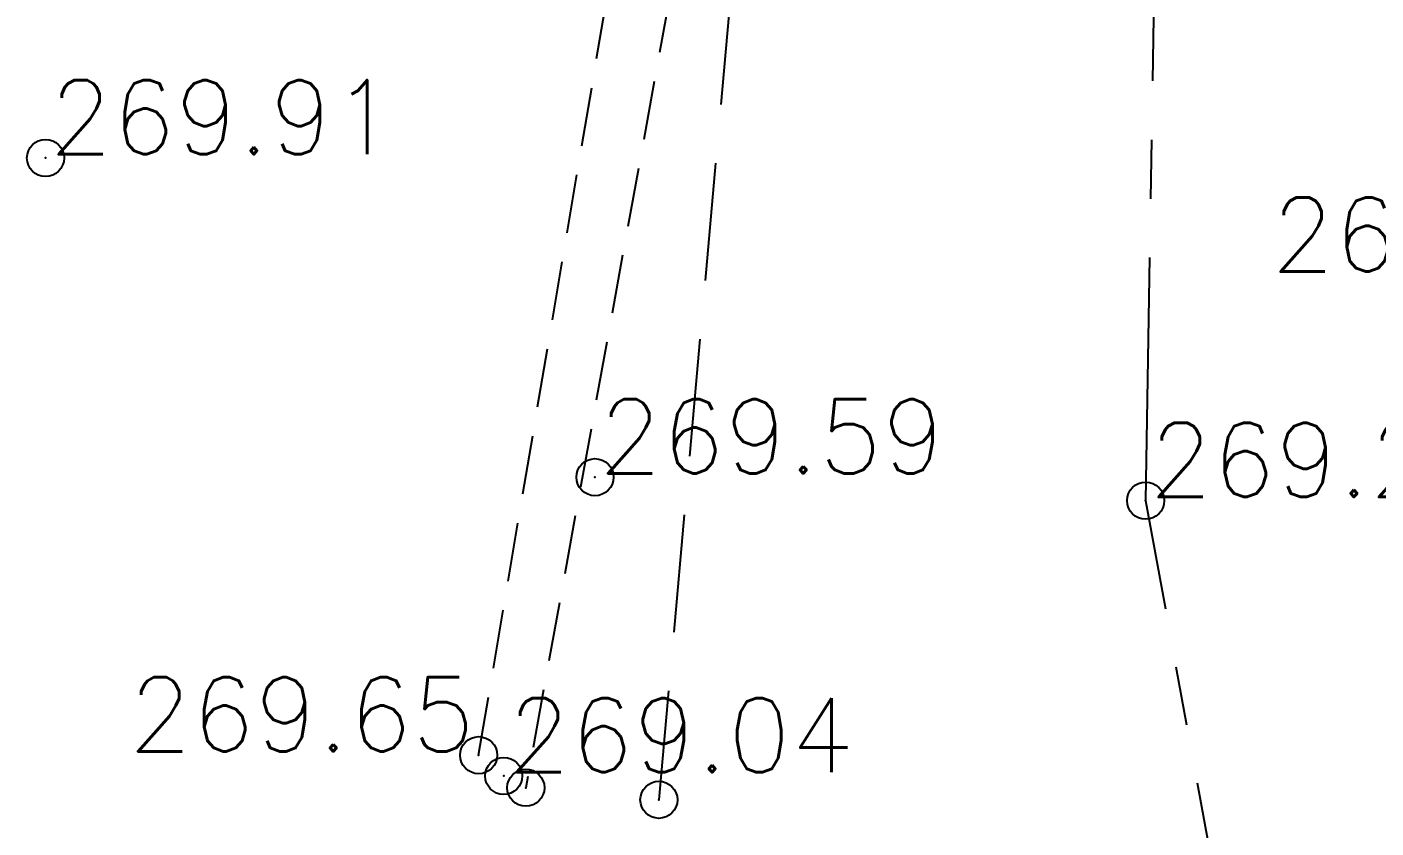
# Model space of a CAD drawing. Header units: millimetres. Extents: x 524954 to 526204, y 9523489 to 9524010.
# Drawn here: x 525182.1 to 525200.28, y 9523681.72 to 9523692.52 of the extents above; entities that cross this region are included whole.
import ezdxf
from ezdxf.enums import TextEntityAlignment as Align

# ---------------------------------------------------------------- set-up
doc = ezdxf.new("R2010")
doc.units = ezdxf.units.MM
doc.header["$PDMODE"] = 32
doc.header["$PDSIZE"] = 0.5
doc.linetypes.add('AXES2', pattern=[28.575, 19.05, -3.175, 3.175, -3.175])
doc.linetypes.add('CACHE2', pattern=[4.7625, 3.175, -1.5875])
for name, color, linetype in [('Axe_Piste', 3, 'AXES2'), ('Borde_Piste', 7, 'CACHE2'), ('Caniveau', 5, 'CACHE2'), ('TopoAlt', 3, 'Continuous'), ('TOPOJIS', 7, 'Continuous')]:
    doc.layers.add(name, color=color, linetype=linetype)
doc.styles.add('Simplex 1.0', font='Simplex.shx', dxfattribs={"width": 0.99, "height": 1})

# ---------------------------------------------------------------- blocks, each defined once
blk = doc.blocks.new('TCPOINT M')
at = {"color": 0}
blk.add_point((0, 0), dxfattribs=at)
at = {"layer": 'TopoAlt', "style": 'Simplex 1.0', "width": 0.99}
blk.add_attdef('ALT', (0.15, 0.15), '', height=1, dxfattribs=at)

msp = doc.modelspace()

# ---------------------------------------------------------------- linework, layer by layer
at = {"layer": 'Axe_Piste', "ltscale": 0.25, "flags": 128}
msp.add_lwpolyline([(525223.366, 9523755.337), (525205.865, 9523718.944), (525201.811, 9523709.035), (525199.485, 9523702.914), (525197.326, 9523695.207), (525197.178, 9523686.133), (525198.69, 9523677.843)], dxfattribs=at)
at = {"layer": 'Borde_Piste', "ltscale": 0.5, "flags": 128}
msp.add_lwpolyline([(525196.15, 9523706.481), (525195.155, 9523704.255), (525191.858, 9523696.052), (525190.617, 9523682.099)], dxfattribs=at)
at = {"layer": 'Caniveau', "ltscale": 0.25, "flags": 128}
for points in [[(525188.188, 9523682.701), (525190.531, 9523696.537), (525194.432, 9523704.847), (525199.102, 9523714.934), (525201.933, 9523721.899), (525205.634, 9523729.266)], [(525206.103, 9523729.007), (525202.386, 9523721.584), (525199.802, 9523714.653), (525195.15, 9523704.594), (525191.357, 9523696.2), (525188.824, 9523682.262)]]:
    msp.add_lwpolyline(points, dxfattribs=at)

# ---------------------------------------------------------------- block references
at = {"layer": 'TOPOJIS'}
ref = msp.add_blockref('TCPOINT M', (525182.35, 9523690.753, 269.91), dxfattribs=at)
ref.add_attrib('ALT', '269.91', (525182.4, 9523690.803, 269.91), dxfattribs={"layer": 'TopoAlt', "height": 1, "style": 'Simplex 1.0', "width": 0.99})
ref = msp.add_blockref('TCPOINT M', (525203.589, 9523689.171, 269.63), dxfattribs=at)
ref.add_attrib('ALT', '269.63', dxfattribs={"layer": 'TopoAlt', "height": 1, "style": 'Simplex 1.0', "width": 0.99}).set_placement((525203.539, 9523689.221, 269.63), align=Align.RIGHT)
ref = msp.add_blockref('TCPOINT M', (525189.756, 9523686.449, 269.59), dxfattribs=at)
ref.add_attrib('ALT', '269.59', (525189.806, 9523686.499, 269.59), dxfattribs={"layer": 'TopoAlt', "height": 1, "style": 'Simplex 1.0', "width": 0.99})
ref = msp.add_blockref('TCPOINT M', (525197.178, 9523686.133, 269.23), dxfattribs=at)
ref.add_attrib('ALT', '269.23', (525197.228, 9523686.183, 269.23), dxfattribs={"layer": 'TopoAlt', "height": 1, "style": 'Simplex 1.0', "width": 0.99})
ref = msp.add_blockref('TCPOINT M', (525188.188, 9523682.701, 269.65), dxfattribs=at)
ref.add_attrib('ALT', '269.65', dxfattribs={"layer": 'TopoAlt', "height": 1, "style": 'Simplex 1.0', "width": 0.99}).set_placement((525188.138, 9523682.751, 269.65), align=Align.RIGHT)
ref = msp.add_blockref('TCPOINT M', (525188.526, 9523682.421, 269.04), dxfattribs=at)
ref.add_attrib('ALT', '269.04', (525188.576, 9523682.471, 269.04), dxfattribs={"layer": 'TopoAlt', "height": 1, "style": 'Simplex 1.0', "width": 0.99})
for p in [(525188.824, 9523682.262, 269.67), (525190.617, 9523682.099, 269.25)]:
    msp.add_blockref('TCPOINT M', p, dxfattribs=at)

doc.saveas('drawing.dxf')
